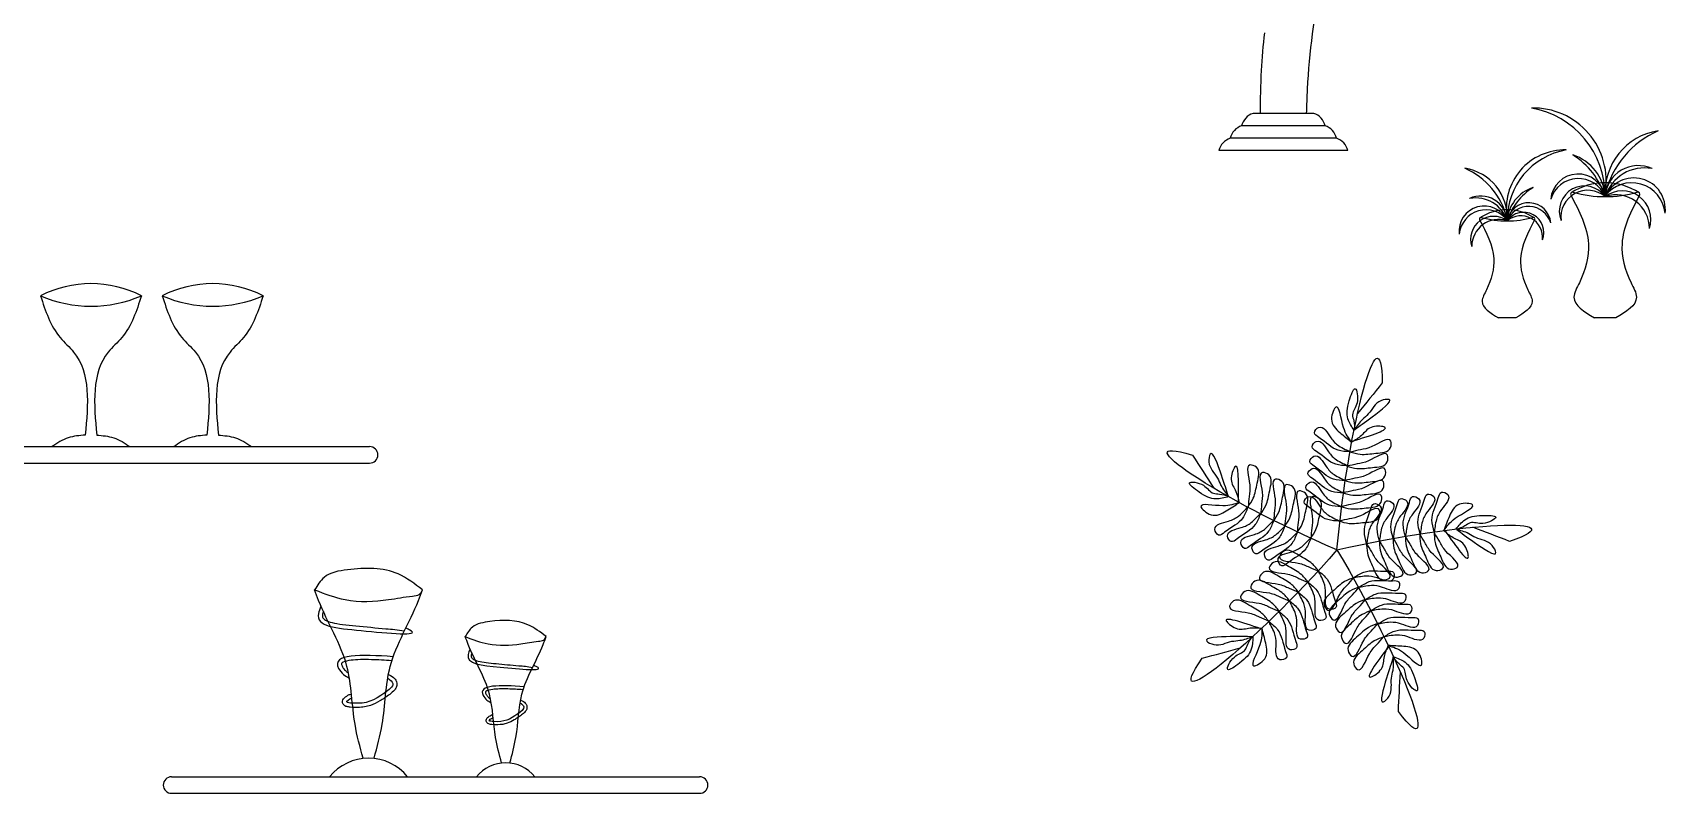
# Model space of a CAD drawing. Header units: metres. Extents: x 3586 to 7307, y 3108 to 6437.
# Drawn here: x 4054.9125 to 4055.1178, y 3261.5628 to 3261.6584 of the extents above; entities that cross this region are included whole.
import ezdxf

# ---------------------------------------------------------------- set-up
doc = ezdxf.new("R2010")
doc.units = ezdxf.units.M
doc.layers.add('FURNITURE', color=40, linetype='Continuous')

msp = doc.modelspace()

# ---------------------------------------------------------------- linework, layer by layer
for p, q in [((4055.099041866315, 3261.622521589236), (4055.09686671681, 3261.622521589236)), ((4055.111642230047, 3261.622521589236), (4055.108923293166, 3261.622521589236)), ((4054.855273354429, 3261.606338167007), (4054.954887878162, 3261.606338167007)), ((4054.855273354429, 3261.604262864429), (4054.954887878162, 3261.604262864429)), ((4054.929984247229, 3261.564832115451), (4054.996393929718, 3261.564832115451)), ((4054.929984247229, 3261.562756812873), (4054.996393929718, 3261.562756812873))]:
    msp.add_line(p, q)
for centre, radius, start, end in [((4055.101228723081, 3261.639721802004), 0.009187788965070451, 349.9401232018911, 91.44622711573777), ((4055.099086092212, 3261.637873679582), 0.01119721783816524, 359.4329120986775, 80.1747115968734), ((4055.118127725108, 3261.638261156063), 0.007860773176774275, 98.58793238152099, 183.6344549383604), ((4055.121651496033, 3261.635295450377), 0.01172089693291859, 113.6274625199173, 166.070962901498), ((4055.105197522383, 3261.63628175945), 0.007350231172056361, 88.55377288426224, 190.0598767981088), ((4055.106911627078, 3261.634803261512), 0.008957774270532196, 99.82528840312662, 180.5670879013225), ((4055.10440791479, 3261.637402669403), 0.005885877994071836, 3.508413614433032, 72.186209297085), ((4055.101076363809, 3261.634814044529), 0.009667122198388573, 17.76027711667805, 57.93434579522149), ((4055.114435177396, 3261.637508227374), 0.00416021547605345, 65.11646291851669, 176.4909773694117), ((4055.088859304021, 3261.632740678149), 0.009376717546334871, 13.92903709850202, 66.37253748008273), ((4055.091678320761, 3261.635113242698), 0.006288618541419421, 356.3655450616396, 81.41206761847913), ((4055.106879192122, 3261.637153159942), 0.003457747091921707, 10.15592831218569, 175.2024578271564), ((4055.106914014928, 3261.636409001043), 0.003630616806552029, 21.89455056756127, 163.4638355952933), ((4055.110282761606, 3261.631666012252), 0.007844001022942783, 56.77352051253158, 123.2264794882561), ((4055.113606450609, 3261.635264963616), 0.004237018012384042, 5.893827780388122, 142.1135636169669), ((4055.115210559777, 3261.636207703325), 0.00516736835938766, 79.1225013182444, 162.4849389686357), ((4055.113896977909, 3261.636165245104), 0.003951571989916251, 353.2391341789253, 156.1528785298185), ((4055.094632358931, 3261.634510899746), 0.00332817238084276, 3.509022630588278, 114.8835370814833), ((4055.094012053026, 3261.633470480507), 0.004133894687510129, 17.51506103136434, 100.8774986817557), ((4055.1053194098, 3261.63235555347), 0.00773369775871086, 122.0656542047785, 162.2397228833219), ((4055.102654169016, 3261.63442645337), 0.004708702395257469, 107.813790702915, 176.491586385567), ((4055.107686301014, 3261.635941664523), 0.003171489754843302, 35.04632808619895, 201.7713634880546), ((4055.108090344665, 3261.635194677093), 0.003376719817922652, 49.51310067691654, 187.304590896278), ((4055.106179124091, 3261.638072056456), 0.0002490363093341492, 74.50669370064634, 208.1863678729583), ((4055.110282761606, 3261.652876011109), 0.01511315475261752, 254.5066937065938, 285.4933062943137), ((4055.112437186892, 3261.63489262058), 0.00358884407089257, 341.3868671893147, 126.8922289784016), ((4055.11160850848, 3261.633769164785), 0.004229866296774909, 359.7017391339515, 107.4721393045203), ((4055.114386399122, 3261.638072056456), 0.0002490363093341492, 331.8136321325257, 105.4933062943137), ((4055.09506291852, 3261.633436513931), 0.003161257591933, 23.84712147018148, 186.7608658210746), ((4055.09529534036, 3261.63271628874), 0.003389614409907234, 37.88643638303312, 174.1061722196119), ((4055.097954291562, 3261.629837127648), 0.006275200818354227, 56.77352051174391, 123.2264794874684), ((4055.10067714715, 3261.634226845801), 0.002766197673537365, 4.797542172843589, 169.8440716878143), ((4055.100649288905, 3261.633631518681), 0.002904493445241624, 16.53616440470672, 158.1054494324387), ((4055.100031460036, 3261.633257649466), 0.002537191803874642, 338.2286365119454, 144.953671913801), ((4055.099708225115, 3261.632660059521), 0.002701375854338122, 352.6954091037219, 130.4868993230835), ((4055.096230751334, 3261.632418414311), 0.002871075256714056, 53.10777102159837, 198.6131328106853), ((4055.096893694063, 3261.631519649675), 0.003383893037419927, 72.52786069547967, 180.2982608660485), ((4055.09467138155, 3261.634961963012), 0.0001992290474673193, 74.50669370568632, 208.1863678674742), ((4055.097954291562, 3261.646805126734), 0.01209052380209402, 254.5066937056863, 285.4933062934062), ((4055.101237201575, 3261.634961963012), 0.0001992290474673193, 331.8136321270417, 105.4933062993537), ((4054.919848634387, 3261.612888404842), 0.01393871291886586, 62.9398051867955, 117.0601948132046), ((4054.919848634387, 3261.639967692649), 0.01597856076935416, 246.6186125732243, 293.3813874267757), ((4054.935152830886, 3261.612888404842), 0.01393871291886586, 62.9398051867955, 117.0601948132046), ((4054.935152830886, 3261.639967692649), 0.01597856076935416, 246.6186125732243, 293.3813874267757), ((4054.954887878162, 3261.605300515718), 0.001037651288892288, 270, 90), ((4054.954761744082, 3261.560895171581), 0.006282801327286143, 38.80136456393899, 141.198635436651), ((4054.972005011409, 3261.561879407548), 0.004712100995464607, 38.80136456393899, 141.198635436651), ((4054.929984247229, 3261.563794464162), 0.001037651288892288, 90, 270), ((4054.996393929718, 3261.563794464162), 0.001037651288892288, 270, 90)]:
    msp.add_arc(centre, radius, start, end)
for points, knots in [([(4055.105959619538, 3261.63795442638), (4055.107035736475, 3261.635946329686), (4055.108817102329, 3261.632377899521), (4055.107677109586, 3261.627947388691), (4055.105666988588, 3261.62449949338), (4055.107635020321, 3261.623304095951), (4055.108923293166, 3261.622521589236)], [0.2293098422324296, 0.2293098422324296, 0.2293098422324296, 0.2293098422324296, 2.846380778814978, 4.866464245859632, 5.642750666752738, 7.113961610838842, 7.113961610838842, 7.113961610838842, 7.113961610838842]), ([(4055.114605903675, 3261.63795442638), (4055.113529786738, 3261.635946329687), (4055.111748420884, 3261.632377899521), (4055.112888413626, 3261.627947388691), (4055.114898534625, 3261.62449949338), (4055.112930502892, 3261.623304095951), (4055.111642230047, 3261.622521589236)], [0.2293098421716721, 0.2293098421716721, 0.2293098421716721, 0.2293098421716721, 2.846380778814978, 4.866464245859632, 5.642750666752738, 7.113961610838842, 7.113961610838842, 7.113961610838842, 7.113961610838842]), ([(4055.094495777907, 3261.634867858951), (4055.095356671457, 3261.633261381597), (4055.09678176414, 3261.630406637464), (4055.095869769947, 3261.6268622288), (4055.094261673147, 3261.624103912552), (4055.095836098534, 3261.623147594608), (4055.09686671681, 3261.622521589236)], [0.2293098421716721, 0.2293098421716721, 0.2293098421716721, 0.2293098421716721, 2.846380778814978, 4.866464245859632, 5.642750666752738, 7.113961610838842, 7.113961610838842, 7.113961610838842, 7.113961610838842]), ([(4055.101412805217, 3261.634867858951), (4055.100551911667, 3261.633261381596), (4055.099126818984, 3261.630406637464), (4055.100038813178, 3261.6268622288), (4055.101646909977, 3261.624103912552), (4055.10007248459, 3261.623147594608), (4055.099041866315, 3261.622521589236)], [0.2293098422324296, 0.2293098422324296, 0.2293098422324296, 0.2293098422324296, 2.846380778814978, 4.866464245859632, 5.642750666752738, 7.113961610838842, 7.113961610838842, 7.113961610838842, 7.113961610838842]), ([(4054.949071921636, 3261.585620804314), (4054.949018192971, 3261.585470874791), (4054.948977959684, 3261.585338679886), (4054.948927276886, 3261.585038633685), (4054.948952339509, 3261.584932383329), (4054.949059914321, 3261.58473559405), (4054.949163800155, 3261.584629100749), (4054.949550587668, 3261.584411930977), (4054.949826443447, 3261.584309255589), (4054.950916723717, 3261.584031111266), (4054.951970291172, 3261.583915958431), (4054.954365305637, 3261.583690362559), (4054.955728994909, 3261.583556151938), (4054.957704809776, 3261.583392336905), (4054.95841057907, 3261.583344303336), (4054.9592743253, 3261.583177525114)], [0.09599061192506439, 0.09599061192506439, 0.09599061192506439, 0.09599061192506439, 0.1965090453871, 0.1965090453871, 0.3930180907742, 0.3930180907742, 0.5895271361613, 0.5895271361613, 0.7860361815484, 0.7860361815484, 1.220071398975312, 1.220071398975312, 1.654106616402224, 1.654106616402224, 1.930167473771544, 1.930167473771544, 1.930167473771544, 1.930167473771544]), ([(4054.957867415851, 3261.579935466902), (4054.953837306753, 3261.580187824377), (4054.949486702277, 3261.580376262822), (4054.951541041193, 3261.577654776717), (4054.95208808869, 3261.577377500676), (4054.952344393485, 3261.577252605234)], [0.06137370230995347, 0.06137370230995347, 0.06137370230995347, 0.06137370230995347, 1.45506351766536, 1.645591095361744, 1.811235496509056, 1.811235496509056, 1.811235496509056, 1.811235496509056]), ([(4054.967737644574, 3261.580423632098), (4054.967697348076, 3261.580311184956), (4054.96766717311, 3261.580212038777), (4054.967629161012, 3261.579987004127), (4054.967647957979, 3261.579907316359), (4054.967728639088, 3261.5797597244), (4054.967806553464, 3261.579679854424), (4054.968096644098, 3261.579516977095), (4054.968303535932, 3261.579439970554), (4054.969121246134, 3261.579231362312), (4054.969911421726, 3261.579144997685), (4054.971707682575, 3261.578975800782), (4054.972730449529, 3261.578875142816), (4054.974212310679, 3261.578752281542), (4054.97474163765, 3261.578716256365), (4054.975389447322, 3261.578591172699)], [0.09599061192506439, 0.09599061192506439, 0.09599061192506439, 0.09599061192506439, 0.1965090453871, 0.1965090453871, 0.3930180907742, 0.3930180907742, 0.5895271361613, 0.5895271361613, 0.7860361815484, 0.7860361815484, 1.220071398975312, 1.220071398975312, 1.654106616402224, 1.654106616402224, 1.930167473771544, 1.930167473771544, 1.930167473771544, 1.930167473771544]), ([(4054.957696443014, 3261.579426298778), (4054.956806834949, 3261.579481573269), (4054.955933103, 3261.579531238056), (4054.954139676619, 3261.579582488135), (4054.953251659299, 3261.579569096013), (4054.952133217913, 3261.579427816888), (4054.951782660804, 3261.579334938875), (4054.951448834728, 3261.57917007075), (4054.951390809554, 3261.57910872207), (4054.951352130062, 3261.579046675109), (4054.951342971292, 3261.579037210056), (4054.951374096311, 3261.578861426578), (4054.951441429418, 3261.57869234908), (4054.951675355037, 3261.578353971196), (4054.951806724768, 3261.578204786937), (4054.952021861642, 3261.578024680505), (4054.952117677931, 3261.577961089312), (4054.952223887448, 3261.577899889106)], [0.0773827575835356, 0.0773827575835356, 0.0773827575835356, 0.0773827575835356, 0.3860303129813729, 0.3860303129813729, 0.7643911643149537, 0.7643911643149537, 1.015491485130706, 1.015491485130706, 1.182803944587911, 1.182803944587911, 1.350116404045117, 1.350116404045117, 1.517428863502322, 1.517428863502322, 1.644736668456907, 1.644736668456907, 1.728182331495474, 1.728182331495474, 1.728182331495474, 1.728182331495474]), ([(4054.957260574196, 3261.577703761636), (4054.957671451087, 3261.577522285557), (4054.957861921952, 3261.577378340901), (4054.958130472913, 3261.577072916921), (4054.958227359872, 3261.57694071341), (4054.958343453921, 3261.576577687265), (4054.958335061969, 3261.576362181479), (4054.958228916559, 3261.576030050426), (4054.958143879055, 3261.575897505637), (4054.957865556763, 3261.57554822401), (4054.9576391378, 3261.575368354426), (4054.957188492219, 3261.575034406103), (4054.956975277518, 3261.574889604036), (4054.956570561609, 3261.574615573521), (4054.956376026309, 3261.574488724535), (4054.95579717005, 3261.574139441245), (4054.95541573346, 3261.573947653722), (4054.954763853812, 3261.573729795297), (4054.954516168017, 3261.573668226932), (4054.953729503076, 3261.573539997679), (4054.95315501012, 3261.573521653491), (4054.95231025824, 3261.573600464053), (4054.952171789198, 3261.573616299969), (4054.951956087852, 3261.573674614893), (4054.951884161381, 3261.573696462622), (4054.951730105715, 3261.573786135618), (4054.951650643603, 3261.573840050524), (4054.951506971841, 3261.574059519014), (4054.951472197875, 3261.574228637503), (4054.951507504705, 3261.574474449115), (4054.951553395931, 3261.574556379278), (4054.951634629918, 3261.574677726162), (4054.951674284482, 3261.574720070738), (4054.951808953913, 3261.574850722548), (4054.951903022594, 3261.574914872907), (4054.952105907397, 3261.575047253109), (4054.95221313263, 3261.575110881288), (4054.95234459976, 3261.575187970843), (4054.952369940006, 3261.575202774658), (4054.952608469781, 3261.575239938534)], [0, 0, 0, 0, 0.1067224061382316, 0.1067224061382316, 0.1685786214796275, 0.1685786214796275, 0.2304348368210233, 0.2304348368210233, 0.2922910521624191, 0.2922910521624191, 0.4156662097122927, 0.4156662097122927, 0.5390413672621663, 0.5390413672621663, 0.6624165248120399, 0.6624165248120399, 0.9091668399117872, 0.9091668399117872, 1.050680208437119, 1.050680208437119, 1.333706945487783, 1.333706945487783, 1.390775411161399, 1.390775411161399, 1.417887480721024, 1.417887480721024, 1.437086986259461, 1.437086986259461, 1.456286491797897, 1.456286491797897, 1.475485997336334, 1.475485997336334, 1.49468550287477, 1.49468550287477, 1.542689733280797, 1.542689733280797, 1.590693963686824, 1.590693963686824, 1.602210677212844, 1.602210677212844, 1.602210677212844, 1.602210677212844]), ([(4054.974334265235, 3261.576159629039), (4054.971311683412, 3261.576348897146), (4054.968048730055, 3261.57649022598), (4054.969589484242, 3261.574449111401), (4054.969999769864, 3261.574241154369), (4054.97019199846, 3261.574147482788)], [0.06137370230995347, 0.06137370230995347, 0.06137370230995347, 0.06137370230995347, 1.45506351766536, 1.645591095361744, 1.811235496509056, 1.811235496509056, 1.811235496509056, 1.811235496509056]), ([(4054.974206035607, 3261.575777752946), (4054.973538829559, 3261.575819208815), (4054.972883530597, 3261.575856457404), (4054.971538460812, 3261.575894894964), (4054.970872447821, 3261.575884850873), (4054.970033616782, 3261.575778891529), (4054.96977069895, 3261.575709233019), (4054.969520329393, 3261.575585581925), (4054.969476810512, 3261.575539570415), (4054.969447800894, 3261.575493035194), (4054.969440931816, 3261.575485936405), (4054.96946427558, 3261.575354098796), (4054.969514775411, 3261.575227290673), (4054.969690219625, 3261.57497350726), (4054.969788746923, 3261.574861619065), (4054.969950099578, 3261.574726539242), (4054.970021961795, 3261.574678845847), (4054.970101618933, 3261.574632945692)], [0.0773827575835356, 0.0773827575835356, 0.0773827575835356, 0.0773827575835356, 0.3860303129813729, 0.3860303129813729, 0.7643911643149537, 0.7643911643149537, 1.015491485130706, 1.015491485130706, 1.182803944587911, 1.182803944587911, 1.350116404045117, 1.350116404045117, 1.517428863502322, 1.517428863502322, 1.644736668456907, 1.644736668456907, 1.728182331495474, 1.728182331495474, 1.728182331495474, 1.728182331495474]), ([(4054.973879133994, 3261.57448585009), (4054.974187291662, 3261.574349743031), (4054.974330144811, 3261.574241784539), (4054.974531558032, 3261.574012716553), (4054.974604223251, 3261.57391356392), (4054.974691293788, 3261.573641294312), (4054.974684999824, 3261.573479664972), (4054.974605390767, 3261.573230566682), (4054.974541612638, 3261.573131158091), (4054.97433287092, 3261.572869196871), (4054.974163056697, 3261.572734294683), (4054.973825072512, 3261.57248383344), (4054.973665161486, 3261.57237523189), (4054.973361624554, 3261.572169709003), (4054.973215723079, 3261.572074572264), (4054.972781580884, 3261.571812609797), (4054.972495503442, 3261.571668769154), (4054.972006593706, 3261.571505375336), (4054.97182082936, 3261.571459199062), (4054.971230830654, 3261.571363027122), (4054.970799960937, 3261.571349268981), (4054.970166397027, 3261.571408376903), (4054.970062545246, 3261.57142025384), (4054.969900769236, 3261.571463990032), (4054.969846824383, 3261.571480375829), (4054.969731282633, 3261.571547630576), (4054.969671686049, 3261.571588066756), (4054.969563932228, 3261.571752668123), (4054.969537851754, 3261.571879506991), (4054.969564331876, 3261.572063865699), (4054.969598750295, 3261.572125313322), (4054.969659675786, 3261.572216323484), (4054.969689416709, 3261.572248081916), (4054.969790418781, 3261.572346070774), (4054.969860970292, 3261.572394183544), (4054.970013133895, 3261.572493468695), (4054.97009355282, 3261.572541189829), (4054.970192153167, 3261.572599006995), (4054.970211158352, 3261.572610109856), (4054.970390055683, 3261.572637982763)], [0, 0, 0, 0, 0.1067224061382316, 0.1067224061382316, 0.1685786214796275, 0.1685786214796275, 0.2304348368210233, 0.2304348368210233, 0.2922910521624191, 0.2922910521624191, 0.4156662097122927, 0.4156662097122927, 0.5390413672621663, 0.5390413672621663, 0.6624165248120399, 0.6624165248120399, 0.9091668399117872, 0.9091668399117872, 1.050680208437119, 1.050680208437119, 1.333706945487783, 1.333706945487783, 1.390775411161399, 1.390775411161399, 1.417887480721024, 1.417887480721024, 1.437086986259461, 1.437086986259461, 1.456286491797897, 1.456286491797897, 1.475485997336334, 1.475485997336334, 1.49468550287477, 1.49468550287477, 1.542689733280797, 1.542689733280797, 1.590693963686824, 1.590693963686824, 1.602210677212844, 1.602210677212844, 1.602210677212844, 1.602210677212844])]:
    msp.add_open_spline(points, degree=3, knots=knots)
for points in [[(4054.913507546756, 3261.625301233911), (4054.91597174263, 3261.620048778548), (4054.917667882773, 3261.61823423742), (4054.919121717182, 3261.607789798246)], [(4054.926189722017, 3261.625301233911), (4054.923725526144, 3261.620048778548), (4054.922029386, 3261.61823423742), (4054.920575551591, 3261.607789798246)], [(4054.928811743255, 3261.625301233911), (4054.931275939129, 3261.620048778548), (4054.932972079273, 3261.61823423742), (4054.934425913681, 3261.607789798246)], [(4054.941493918516, 3261.625301233911), (4054.939029722643, 3261.620048778548), (4054.937333582499, 3261.61823423742), (4054.93587974809, 3261.607789798246)], [(4054.919121717182, 3261.607789798246), (4054.916996036673, 3261.607445975901), (4054.914947448585, 3261.606338167007)], [(4054.920575551591, 3261.607789798246), (4054.922701232099, 3261.607445975901), (4054.924749820188, 3261.606338167007)], [(4054.934425913681, 3261.607789798246), (4054.932300233173, 3261.607445975901), (4054.930251645084, 3261.606338167007)], [(4054.93587974809, 3261.607789798246), (4054.938005428598, 3261.607445975901), (4054.940054016687, 3261.606338167007)], [(4054.947974927871, 3261.588335819191), (4054.951824001506, 3261.58710985623), (4054.957279435647, 3261.58710985623), (4054.960287688177, 3261.587557236409), (4054.96111457931, 3261.587763617371), (4054.961548560293, 3261.588335819191)], [(4054.954068375032, 3261.567177972908), (4054.953052828322, 3261.571435968353), (4054.952037225978, 3261.578702919505), (4054.948482701226, 3261.586983827114), (4054.947974927871, 3261.588335819191)], [(4054.955455113132, 3261.567177972908), (4054.956470659842, 3261.571435968353), (4054.957486262186, 3261.578702919505), (4054.961040786938, 3261.586983827114), (4054.961548560293, 3261.588335819191)], [(4054.948774604858, 3261.586284976241), (4054.948454071033, 3261.585350842693), (4054.953816818595, 3261.583221506558), (4054.959966011225, 3261.583268056959), (4054.959442937635, 3261.583523618039)], [(4054.971484984621, 3261.566591508544), (4054.970723324589, 3261.569785005127), (4054.969961622831, 3261.575235218491), (4054.967295729266, 3261.581445899198), (4054.96691489925, 3261.582459893256)], [(4054.966914899251, 3261.582459893256), (4054.969801704477, 3261.581540421035), (4054.973893280082, 3261.581540421035), (4054.97614946948, 3261.58187595617), (4054.97676963783, 3261.582030741891), (4054.977095123567, 3261.582459893256)], [(4054.972525038196, 3261.566591508544), (4054.973286698229, 3261.569785005127), (4054.974048399987, 3261.575235218491), (4054.976714293551, 3261.581445899198), (4054.977095123567, 3261.582459893256)], [(4054.96751465699, 3261.580921761044), (4054.967274256622, 3261.580221160883), (4054.971296317293, 3261.578624158782), (4054.975908211766, 3261.578659071582), (4054.975515906573, 3261.578850742392)], [(4054.957178684647, 3261.577250174674), (4054.957802675309, 3261.576556802777), (4054.956798311074, 3261.575399685665), (4054.952703466959, 3261.574088302983), (4054.952008095078, 3261.574242593621), (4054.95265675645, 3261.57476946009)], [(4054.973817716832, 3261.574145659868), (4054.974285709829, 3261.573625630946), (4054.973532436653, 3261.572757793112), (4054.970461303566, 3261.571774256101), (4054.969939774655, 3261.571889974079), (4054.970426270685, 3261.57228512393)]]:
    msp.add_spline(points, degree=3)
for points, end_tangent in [([(4054.961548560293, 3261.588335819191), (4054.958486308375, 3261.590328802622), (4054.952107680298, 3261.590859532334), (4054.949170027569, 3261.589906916118), (4054.947974927871, 3261.588335819191)], (0.9054286166716634, -0.4244985513662421)), ([(4054.977095123567, 3261.582459893256), (4054.974798434628, 3261.583954630829), (4054.970014463571, 3261.584352678113), (4054.967811224024, 3261.583638215951), (4054.96691489925, 3261.582459893256)], (0.9054286166716634, -0.424498551366242))]:
    msp.add_spline(points, degree=3, dxfattribs=dict(end_tangent=end_tangent))
at = {"layer": 'FURNITURE', "color": 252}
for p, q in [((4055.073640326322, 3261.648226248301), (4055.065989837979, 3261.648226248301)), ((4055.075066305406, 3261.646669771368), (4055.064563858894, 3261.646669771368)), ((4055.076492284491, 3261.645113294434), (4055.06313787981, 3261.645113294434)), ((4055.077918263575, 3261.643556817501), (4055.061711900726, 3261.643556817501))]:
    msp.add_line(p, q, dxfattribs=at)
for centre, start, end in [((4055.066646633931, 3261.646193069641), 107.9024787498362, 167.1082974876044), ((4055.07298353037, 3261.646193069641), 12.89170251239559, 72.09752125016375), ((4055.065220654847, 3261.644636592707), 107.9024787498362, 167.1082974876044), ((4055.074409509454, 3261.644636592707), 12.89170251239559, 72.09752125016375), ((4055.063794675762, 3261.643080115774), 107.9024787498362, 167.1082974876044), ((4055.075835488538, 3261.643080115774), 12.89170251239559, 72.09752125016375)]:
    msp.add_arc(centre, 0.00213663201990069, start, end, dxfattribs=at)
for points in [[(4055.080016720963, 3261.693478441908), (4055.082196461065, 3261.691357382815), (4055.078340872629, 3261.68956082558), (4055.074613786299, 3261.686737674871), (4055.074870836185, 3261.679936438471), (4055.075898990057, 3261.674931753977), (4055.074613786299, 3261.66517904135), (4055.072814174474, 3261.651288478352), (4055.072685649531, 3261.648226248301)], [(4055.067416674945, 3261.658377804951), (4055.067016256261, 3261.653602350824), (4055.066887742736, 3261.648226248301)]]:
    msp.add_spline(points, degree=3, dxfattribs=at)
at = {"layer": 'FURNITURE', "color": 112}
for points in [[(4055.076552251671, 3261.593367047895), (4055.078001170805, 3261.609504011662), (4055.082080615126, 3261.624005742574), (4055.082254163219, 3261.614347146435)], [(4055.076552251671, 3261.593367047895), (4055.061652827764, 3261.599731647921), (4055.049121479705, 3261.608092711325), (4055.058360979811, 3261.60527309502)], [(4055.076552251671, 3261.593367047895), (4055.09234715685, 3261.596975639953), (4055.107399740155, 3261.597577139148), (4055.098267498669, 3261.594427414755)], [(4055.076552251671, 3261.593367047895), (4055.06589498215, 3261.58116362327), (4055.054070738803, 3261.571829313723), (4055.059607515816, 3261.579745291151)], [(4055.076552251671, 3261.593367047895), (4055.084865120787, 3261.579460316672), (4055.090088684566, 3261.565330332706), (4055.084271100842, 3261.573042292116)]]:
    msp.add_open_spline(points, degree=3, dxfattribs=at)
for points in [[(4055.078708499194, 3261.608389653239), (4055.077929687682, 3261.609816605417), (4055.078097790459, 3261.612086551874), (4055.078825833265, 3261.613614685434), (4055.079075787772, 3261.611854398287), (4055.07850978718, 3261.610352009576), (4055.078660360992, 3261.609572821021), (4055.078754004212, 3261.608452285521)], [(4055.082254163219, 3261.614347146435), (4055.079133313596, 3261.610496100931)], [(4055.078400513065, 3261.606896940712), (4055.076894544566, 3261.608128818843), (4055.075857091348, 3261.609791597035), (4055.076445844448, 3261.611325301888), (4055.077380850142, 3261.608732368275), (4055.078400513065, 3261.606896940712)], [(4055.07877675672, 3261.608483601663), (4055.080988910568, 3261.610081658765), (4055.083053348769, 3261.612265505628), (4055.082080993508, 3261.612110850584), (4055.080488589593, 3261.61044516323), (4055.07974075055, 3261.609744678165), (4055.078731251703, 3261.60842096938)], [(4055.078182197192, 3261.605692005732), (4055.076695208063, 3261.605881630026), (4055.074281656419, 3261.607491702529), (4055.073715947999, 3261.60809403597), (4055.074247727679, 3261.608760175136), (4055.075782835088, 3261.607453532102), (4055.076772063911, 3261.606447734455), (4055.07759082458, 3261.605996410427), (4055.078221954042, 3261.605681408451)], [(4055.078421428506, 3261.607008939394), (4055.082461488696, 3261.608820445913), (4055.080838035353, 3261.608756066866), (4055.079615347222, 3261.607730789581), (4055.078400513065, 3261.606896940712)], [(4055.077884706596, 3261.603932019214), (4055.076397717467, 3261.604121643508), (4055.073984165823, 3261.605731716011), (4055.073418457403, 3261.606334049452), (4055.073950237083, 3261.607000188618), (4055.075485344492, 3261.605693545584), (4055.076474573315, 3261.604687747937), (4055.077293333984, 3261.60423642391), (4055.077924463445, 3261.603921421934)], [(4055.078182197192, 3261.605692005732), (4055.079487073813, 3261.605384123597), (4055.081434620818, 3261.605500050644), (4055.083288438411, 3261.606210325952), (4055.083322659323, 3261.607046575498), (4055.080942876486, 3261.606335726866), (4055.079509890832, 3261.605941642727), (4055.078253218682, 3261.605658693361)], [(4055.058360979811, 3261.60527309502), (4055.061059146162, 3261.601114952144)], [(4055.062862964571, 3261.600153949928), (4055.062026715084, 3261.602751660062), (4055.060587699782, 3261.60538990326), (4055.060434311169, 3261.604417347417), (4055.06152639411, 3261.602388155597), (4055.061961500022, 3261.601460456613), (4055.062908469588, 3261.600091317645)], [(4055.07759525266, 3261.602077201878), (4055.07610826353, 3261.602266826173), (4055.073694711887, 3261.603876898675), (4055.073129003467, 3261.604479232116), (4055.073660783146, 3261.605145371282), (4055.075195890556, 3261.603838728248), (4055.076185119379, 3261.602832930601), (4055.077003880047, 3261.602381606574), (4055.077635009509, 3261.602066604598)], [(4055.077759940621, 3261.603908494685), (4055.079064817242, 3261.60360061255), (4055.081012364247, 3261.603716539596), (4055.08286618184, 3261.604426814906), (4055.082900402752, 3261.605263064451), (4055.080520619915, 3261.604552215819), (4055.079087634261, 3261.604158131681), (4055.077830962111, 3261.603875182313)], [(4055.064155649274, 3261.599360317013), (4055.063681251452, 3261.603762428883), (4055.063240804891, 3261.602198538782), (4055.063838070123, 3261.600718865162), (4055.064255703124, 3261.59930581575)], [(4055.065334201074, 3261.598725839631), (4055.066030243436, 3261.599871710232), (4055.066521815384, 3261.601759760929), (4055.066419164564, 3261.603742333373), (4055.065634418828, 3261.604033294715), (4055.065575082712, 3261.601550322433), (4055.06550706208, 3261.600065693392), (4055.065387829869, 3261.598783090993)], [(4055.066899936421, 3261.597773114545), (4055.067595978783, 3261.598918985146), (4055.068087550731, 3261.600807035843), (4055.067984899911, 3261.602789608286), (4055.067200154175, 3261.603080569629), (4055.067140818058, 3261.600597597346), (4055.067072797427, 3261.599112968306), (4055.066953565215, 3261.597830365907)], [(4055.077371894299, 3261.600526962751), (4055.075884905169, 3261.600716587046), (4055.073471353525, 3261.602326659548), (4055.072905645105, 3261.60292899299), (4055.073437424785, 3261.603595132155), (4055.074972532194, 3261.602288489121), (4055.075961761018, 3261.601282691474), (4055.076780521686, 3261.600831367447), (4055.077411651148, 3261.600516365471)], [(4055.07725455253, 3261.60055787256), (4055.078559429151, 3261.600249990426), (4055.080506976155, 3261.600365917472), (4055.082360793749, 3261.601076192781), (4055.082395014661, 3261.601912442327), (4055.080015231823, 3261.601201593695), (4055.078582246169, 3261.600807509556), (4055.07732557402, 3261.600524560189)], [(4055.077477910892, 3261.602108111687), (4055.078782787512, 3261.601800229552), (4055.080730334517, 3261.601916156599), (4055.08258415211, 3261.602626431908), (4055.082618373022, 3261.603462681454), (4055.080238590185, 3261.602751832822), (4055.078805604531, 3261.602357748683), (4055.077548932381, 3261.602074799316)], [(4055.062931222096, 3261.600060001504), (4055.061333443936, 3261.599760260214), (4055.059226543181, 3261.600621587486), (4055.057998179401, 3261.60178621658), (4055.059749552154, 3261.6014799788), (4055.061003504925, 3261.600477416605), (4055.061791087145, 3261.600379838304), (4055.06288571708, 3261.600122633787)], [(4055.068525050423, 3261.596948539389), (4055.069221092785, 3261.598094409991), (4055.069712664733, 3261.599982460688), (4055.069610013913, 3261.601965033131), (4055.068825268177, 3261.602255994474), (4055.06876593206, 3261.599773022191), (4055.068697911429, 3261.598288393151), (4055.068578679217, 3261.597005790752)], [(4055.069930393916, 3261.596257062729), (4055.070626436278, 3261.59740293333), (4055.071118008227, 3261.599290984027), (4055.071015357407, 3261.60127355647), (4055.07023061167, 3261.601564517813), (4055.070171275554, 3261.599081545531), (4055.070103254923, 3261.597596916491), (4055.069984022712, 3261.596314314091)], [(4055.071491001609, 3261.595464859811), (4055.072187043971, 3261.596610730412), (4055.07267861592, 3261.598498781109), (4055.0725759651, 3261.600481353552), (4055.071791219363, 3261.600772314895), (4055.071731883247, 3261.598289342612), (4055.071663862615, 3261.596804713572), (4055.071544630404, 3261.595522111173)], [(4055.07710071885, 3261.59879793247), (4055.075613729719, 3261.598987556765), (4055.073200178076, 3261.600597629268), (4055.072634469656, 3261.601199962709), (4055.073166249336, 3261.601866101874), (4055.074701356745, 3261.600559458841), (4055.075690585569, 3261.599553661194), (4055.076509346237, 3261.599102337167), (4055.077140475699, 3261.598787335191)], [(4055.076983377081, 3261.59882884228), (4055.078288253702, 3261.598520960145), (4055.080235800706, 3261.598636887192), (4055.0820896183, 3261.599347162501), (4055.082123839212, 3261.600183412047), (4055.079744056375, 3261.599472563415), (4055.07831107072, 3261.599078479276), (4055.077054398571, 3261.598795529909)], [(4055.088777664, 3261.595625499012), (4055.08849850251, 3261.597098306844), (4055.089283943981, 3261.599891270627), (4055.089681983609, 3261.600615422576), (4055.090479848561, 3261.600315518369), (4055.089711531467, 3261.598451769561), (4055.089060649579, 3261.597200148477), (4055.088884425882, 3261.596281994014), (4055.08877987093, 3261.595584413262)], [(4055.064255703124, 3261.59930581575), (4055.06261874754, 3261.598254225873), (4055.06071676083, 3261.59778137595), (4055.05944005555, 3261.598815254285), (4055.062195014608, 3261.598903236992), (4055.064255703124, 3261.59930581575)], [(4055.065334201074, 3261.598725839631), (4055.064694352741, 3261.597370226059), (4055.062417254321, 3261.595572341807), (4055.061669587662, 3261.595220452397), (4055.061200380625, 3261.595932053249), (4055.062917446275, 3261.596988252251), (4055.064179705199, 3261.597618256204), (4055.064861950817, 3261.598257477078), (4055.065356565228, 3261.598760375902)], [(4055.076880553268, 3261.596973917677), (4055.075393564138, 3261.597163541971), (4055.072980012495, 3261.598773614474), (4055.072414304075, 3261.599375947916), (4055.072946083754, 3261.600042087081), (4055.074481191164, 3261.598735444047), (4055.075470419987, 3261.5977296464), (4055.076289180655, 3261.597278322373), (4055.076920310117, 3261.596963320397)], [(4055.073208650058, 3261.594763457851), (4055.073904692421, 3261.595909328452), (4055.074396264369, 3261.59779737915), (4055.074293613549, 3261.599779951593), (4055.073508867813, 3261.600070912935), (4055.073449531696, 3261.597587940653), (4055.073381511065, 3261.596103311613), (4055.073262278854, 3261.594820709213)], [(4055.076763211499, 3261.597004827487), (4055.07806808812, 3261.596696945352), (4055.080015635125, 3261.596812872398), (4055.081869452718, 3261.597523147707), (4055.08190367363, 3261.598359397253), (4055.079523890793, 3261.597648548621), (4055.078090905139, 3261.597254464482), (4055.076834232989, 3261.596971515115)], [(4055.080279491148, 3261.594167278802), (4055.080000329657, 3261.595640086633), (4055.080785771128, 3261.598433050417), (4055.081183810757, 3261.599157202365), (4055.081981675709, 3261.598857298158), (4055.081213358616, 3261.59699354935), (4055.080562476727, 3261.595741928266), (4055.080386253031, 3261.594823773803), (4055.080281698078, 3261.594126193052)], [(4055.081886815515, 3261.59452366024), (4055.081607654024, 3261.595996468071), (4055.082393095495, 3261.598789431854), (4055.082791135123, 3261.599513583803), (4055.083589000076, 3261.599213679596), (4055.082820682982, 3261.597349930788), (4055.082169801093, 3261.596098309704), (4055.081993577397, 3261.595180155241), (4055.081889022444, 3261.59448257449)], [(4055.083615018852, 3261.594800056802), (4055.083335857361, 3261.596272864633), (4055.084121298832, 3261.599065828417), (4055.084519338461, 3261.599789980366), (4055.085317203413, 3261.599490076158), (4055.084548886319, 3261.597626327351), (4055.08389800443, 3261.596374706266), (4055.083721780734, 3261.595456551803), (4055.083617225781, 3261.594758971052)], [(4055.085158405405, 3261.595066680612), (4055.084879243914, 3261.596539488444), (4055.085664685385, 3261.599332452227), (4055.086062725014, 3261.600056604176), (4055.086860589966, 3261.599756699969), (4055.086092272872, 3261.597892951161), (4055.085441390983, 3261.596641330077), (4055.085265167287, 3261.595723175614), (4055.085160612334, 3261.595025594862)], [(4055.087011887704, 3261.595364563639), (4055.086732726214, 3261.59683737147), (4055.087518167684, 3261.599630335253), (4055.087916207313, 3261.600354487202), (4055.088714072265, 3261.600054582995), (4055.087945755171, 3261.598190834187), (4055.087294873283, 3261.596939213103), (4055.087118649587, 3261.59602105864), (4055.087014094634, 3261.595323477888)], [(4055.08999108858, 3261.595790213665), (4055.090697304445, 3261.597603146098), (4055.091958109804, 3261.59910364946), (4055.093598684511, 3261.599017652852), (4055.091421590752, 3261.597327149042), (4055.08999108858, 3261.595790213665)], [(4055.06691611807, 3261.597899043517), (4055.066276269738, 3261.596543429945), (4055.063999171318, 3261.594745545693), (4055.063251504658, 3261.594393656284), (4055.062782297622, 3261.595105257136), (4055.064499363271, 3261.596161456138), (4055.065761622196, 3261.59679146009), (4055.066443867813, 3261.597430680964), (4055.066938482225, 3261.597933579788)], [(4055.068590707999, 3261.597050586387), (4055.067950859666, 3261.595694972815), (4055.065673761246, 3261.593897088562), (4055.064926094586, 3261.593545199153), (4055.06445688755, 3261.594256800005), (4055.0661739532, 3261.595312999007), (4055.067436212124, 3261.59594300296), (4055.068118457742, 3261.596582223834), (4055.068613072153, 3261.597085122658)], [(4055.069996051493, 3261.596359109726), (4055.06935620316, 3261.595003496154), (4055.06707910474, 3261.593205611902), (4055.06633143808, 3261.592853722492), (4055.065862231045, 3261.593565323345), (4055.067579296694, 3261.594621522347), (4055.068841555618, 3261.595251526299), (4055.069523801236, 3261.595890747173), (4055.070018415647, 3261.596393645997)], [(4055.091505915503, 3261.595958574988), (4055.092622361678, 3261.597140221225), (4055.094833155663, 3261.597681798016), (4055.096511474642, 3261.597461607401), (4055.094914582271, 3261.596679927894), (4055.093310821896, 3261.596753962801), (4055.09261629941, 3261.596369976092), (4055.091579544167, 3261.595934651585)], [(4055.071556659186, 3261.595566906808), (4055.070916810853, 3261.594211293236), (4055.068639712433, 3261.592413408983), (4055.067892045773, 3261.592061519574), (4055.067422838737, 3261.592773120426), (4055.069139904387, 3261.593829319428), (4055.070402163311, 3261.594459323381), (4055.071084408929, 3261.595098544255), (4055.07157902334, 3261.595601443079)], [(4055.073274307635, 3261.594865504848), (4055.072634459303, 3261.593509891276), (4055.070357360882, 3261.591712007024), (4055.069609694222, 3261.591360117614), (4055.069140487187, 3261.592071718467), (4055.070857552836, 3261.593127917469), (4055.07211981176, 3261.593757921421), (4055.072802057378, 3261.594397142296), (4055.07329667179, 3261.594900041119)], [(4055.08187995189, 3261.59464481055), (4055.08199036763, 3261.593308658325), (4055.082702445925, 3261.591492254483), (4055.083950819027, 3261.589948656322), (4055.08475671445, 3261.590174525621), (4055.083345263887, 3261.592218169289), (4055.082527650679, 3261.593459240936), (4055.081870216789, 3261.59456697101)], [(4055.083608155227, 3261.594921207112), (4055.083718570967, 3261.593585054887), (4055.084430649263, 3261.591768651045), (4055.085679022364, 3261.590225052884), (4055.086484917787, 3261.590450922184), (4055.085073467224, 3261.592494565851), (4055.084255854016, 3261.593735637499), (4055.083598420127, 3261.594843367573)], [(4055.08515154178, 3261.595187830922), (4055.085261957521, 3261.593851678697), (4055.085974035816, 3261.592035274855), (4055.087222408918, 3261.590491676694), (4055.08802830434, 3261.590717545994), (4055.086616853777, 3261.592761189661), (4055.085799240569, 3261.594002261309), (4055.08514180668, 3261.595109991383)], [(4055.086950959741, 3261.595475953653), (4055.087061375481, 3261.594139801427), (4055.087773453777, 3261.592323397585), (4055.089021826878, 3261.590779799425), (4055.089827722301, 3261.591005668724), (4055.088416271738, 3261.593049312391), (4055.08759865853, 3261.594290384039), (4055.086941224641, 3261.595398114113)], [(4055.088777664, 3261.595625499012), (4055.088888079741, 3261.594289346787), (4055.089600158036, 3261.592472942945), (4055.090848531138, 3261.590929344784), (4055.091654426561, 3261.591155214084), (4055.090242975998, 3261.593198857751), (4055.08942536279, 3261.594439929399), (4055.0887679289, 3261.595547659473)], [(4055.090104068883, 3261.595804931395), (4055.093075361219, 3261.592522392124), (4055.092512458434, 3261.594046493786), (4055.09115953038, 3261.594892511196), (4055.08999108858, 3261.595790213665)], [(4055.091616358499, 3261.595922689884), (4055.093819794253, 3261.594312633354), (4055.096534702531, 3261.593024081744), (4055.096087142543, 3261.593901055514), (4055.09401089986, 3261.594900795934), (4055.093113604001, 3261.59539557134), (4055.091542729835, 3261.595946613287)], [(4055.098267498669, 3261.594427414755), (4055.093640541177, 3261.596205480618)], [(4055.074296758844, 3261.590606172599), (4055.073422060061, 3261.591622241712), (4055.071778321229, 3261.592673194169), (4055.069861061939, 3261.593188216014), (4055.06934184149, 3261.592531790468), (4055.071684952591, 3261.591708077836), (4055.073075899182, 3261.591184610767), (4055.074258881772, 3261.590674868257)], [(4055.080272627523, 3261.594288429112), (4055.080383043264, 3261.592952276887), (4055.081095121559, 3261.591135873045), (4055.082343494661, 3261.589592274884), (4055.083149390084, 3261.589818144184), (4055.081737939521, 3261.591861787851), (4055.080920326313, 3261.593102859499), (4055.080262892423, 3261.594210589572)], [(4055.071757417651, 3261.587962350625), (4055.070882718868, 3261.588978419739), (4055.069238980035, 3261.590029372195), (4055.067321720746, 3261.590544394041), (4055.066802500296, 3261.589887968495), (4055.069145611397, 3261.589064255863), (4055.070536557989, 3261.588540788794), (4055.071719540579, 3261.588031046284)], [(4055.072993101697, 3261.589201772576), (4055.072118402914, 3261.59021784169), (4055.070474664081, 3261.591268794146), (4055.068557404792, 3261.591783815992), (4055.068038184343, 3261.591127390446), (4055.070381295443, 3261.590303677814), (4055.071772242035, 3261.589780210745), (4055.072955224626, 3261.589270468235)], [(4055.07421999569, 3261.590700150921), (4055.075311536802, 3261.589672711363), (4055.076317764227, 3261.586951485285), (4055.076421389238, 3261.586131672228), (4055.075599623663, 3261.585905326576), (4055.075125721185, 3261.587864736492), (4055.07491661128, 3261.589259897994), (4055.074519501592, 3261.590106282248), (4055.074194060648, 3261.59073209279)], [(4055.078634952012, 3261.589850714271), (4055.079949409853, 3261.590571335275), (4055.082848391021, 3261.590687409319), (4055.08366010146, 3261.590532626396), (4055.08362142944, 3261.589681136237), (4055.081611475952, 3261.589835919161), (4055.080219979999, 3261.590068172437), (4055.079292307097, 3261.589952045799), (4055.07859655912, 3261.589835919161)], [(4055.069379103826, 3261.585548700052), (4055.068504405042, 3261.586564769165), (4055.06686066621, 3261.587615721622), (4055.064943406921, 3261.588130743468), (4055.064424186471, 3261.587474317922), (4055.066767297571, 3261.586650605289), (4055.068158244163, 3261.586127138221), (4055.069341226754, 3261.585617395711)], [(4055.070665509244, 3261.586839467577), (4055.069790810461, 3261.58785553669), (4055.068147071629, 3261.588906489147), (4055.066229812339, 3261.589421510993), (4055.06571059189, 3261.588765085447), (4055.068053702991, 3261.587941372815), (4055.069444649582, 3261.587417905746), (4055.070627632173, 3261.586908163236)], [(4055.072916338543, 3261.589295750899), (4055.074007879655, 3261.588268311341), (4055.075014107079, 3261.585547085262), (4055.075117732091, 3261.584727272206), (4055.074295966516, 3261.584500926554), (4055.073822064039, 3261.586460336469), (4055.073612954133, 3261.587855497972), (4055.073215844445, 3261.588701882226), (4055.072890403501, 3261.589327692768)], [(4055.078748051827, 3261.58989467947), (4055.077511415887, 3261.589376774116), (4055.076003957472, 3261.588138247758), (4055.074921676886, 3261.58647397632), (4055.075385526737, 3261.585777321679), (4055.076892985152, 3261.587751211558), (4055.077820658054, 3261.588912320158), (4055.078671013714, 3261.58987988436)], [(4055.079413826078, 3261.588694954261), (4055.078177190138, 3261.588177048906), (4055.076669731722, 3261.586938522548), (4055.075587451136, 3261.58527425111), (4055.076051300987, 3261.584577596469), (4055.077558759403, 3261.586551486348), (4055.078486432305, 3261.587712594948), (4055.079336787966, 3261.58868015915)], [(4055.079300726263, 3261.588650989061), (4055.080615184103, 3261.589371610065), (4055.083514165272, 3261.589487684109), (4055.084325875711, 3261.589332901186), (4055.084287203691, 3261.588481411027), (4055.082277250203, 3261.588636193951), (4055.08088575425, 3261.588868447227), (4055.079958081348, 3261.588752320589), (4055.079262333371, 3261.588636193951)], [(4055.067989169593, 3261.58435400549), (4055.06711447081, 3261.585370074604), (4055.065470731977, 3261.58642102706), (4055.063553472688, 3261.586936048906), (4055.063034252239, 3261.58627962336), (4055.065377363339, 3261.585455910728), (4055.066768309931, 3261.584932443659), (4055.067951292521, 3261.584422701149)], [(4055.070588746089, 3261.586933445899), (4055.071680287203, 3261.585906006342), (4055.072686514626, 3261.583184780263), (4055.072790139638, 3261.582364967207), (4055.071968374063, 3261.582138621554), (4055.071494471586, 3261.58409803147), (4055.07128536168, 3261.585493192973), (4055.070888251993, 3261.586339577227), (4055.070562811048, 3261.586965387769)], [(4055.071680654496, 3261.588056328947), (4055.072772195609, 3261.58702888939), (4055.073778423033, 3261.584307663311), (4055.073882048045, 3261.583487850255), (4055.07306028247, 3261.583261504602), (4055.072586379992, 3261.585220914518), (4055.072377270087, 3261.586616076021), (4055.071980160399, 3261.587462460275), (4055.071654719455, 3261.588088270817)], [(4055.080210739031, 3261.58713674645), (4055.078974103091, 3261.586618841096), (4055.077466644675, 3261.585380314737), (4055.076384364089, 3261.5837160433), (4055.07684821394, 3261.583019388659), (4055.078355672356, 3261.584993278538), (4055.079283345258, 3261.586154387137), (4055.080133700918, 3261.58712195134)], [(4055.080097639216, 3261.58709278125), (4055.081412097056, 3261.587813402255), (4055.084311078225, 3261.587929476299), (4055.085122788664, 3261.587774693375), (4055.085084116643, 3261.586923203217), (4055.083074163156, 3261.587077986141), (4055.081682667203, 3261.587310239417), (4055.080754994301, 3261.587194112778), (4055.080059246324, 3261.587077986141)], [(4055.080828146202, 3261.585707324701), (4055.082142604042, 3261.586427945705), (4055.085041585211, 3261.586544019749), (4055.08585329565, 3261.586389236825), (4055.085814623629, 3261.585537746667), (4055.083804670142, 3261.585692529591), (4055.082413174189, 3261.585924782867), (4055.081485501287, 3261.585808656229), (4055.08078975331, 3261.585692529591)], [(4055.06702155321, 3261.583429200415), (4055.062688299041, 3261.584338348654), (4055.06403954144, 3261.583436190464), (4055.065631359785, 3261.58354697916), (4055.067104305331, 3261.583507515465)], [(4055.067989169593, 3261.58435400549), (4055.069080710706, 3261.583326565933), (4055.07008693813, 3261.580605339854), (4055.070190563142, 3261.579785526798), (4055.069368797566, 3261.579559181146), (4055.068894895089, 3261.581518591061), (4055.068685785183, 3261.582913752564), (4055.068288675496, 3261.583760136818), (4055.067963234551, 3261.58438594736)], [(4055.06926433866, 3261.585603003908), (4055.070355879773, 3261.58457556435), (4055.071362107197, 3261.581854338272), (4055.071465732209, 3261.581034525215), (4055.070643966634, 3261.580808179563), (4055.070170064156, 3261.582767589479), (4055.069960954251, 3261.584162750982), (4055.069563844563, 3261.585009135235), (4055.069238403619, 3261.585634945778)], [(4055.080941246017, 3261.5857512899), (4055.079704610077, 3261.585233384546), (4055.078197151661, 3261.583994858188), (4055.077114871076, 3261.58233058675), (4055.077578720926, 3261.581633932109), (4055.079086179342, 3261.583607821988), (4055.080013852244, 3261.584768930587), (4055.080864207904, 3261.585736494791)], [(4055.081771317747, 3261.584128976543), (4055.080534681807, 3261.583611071189), (4055.079027223391, 3261.58237254483), (4055.077944942805, 3261.580708273393), (4055.078408792656, 3261.580011618752), (4055.079916251072, 3261.581985508631), (4055.080843923974, 3261.58314661723), (4055.081694279634, 3261.584114181433)], [(4055.081684207324, 3261.584036609199), (4055.082998665164, 3261.584757230204), (4055.085897646333, 3261.584873304248), (4055.086709356772, 3261.584718521324), (4055.086670684751, 3261.583867031165), (4055.084660731264, 3261.584021814089), (4055.083269235311, 3261.584254067366), (4055.082341562409, 3261.584137940727), (4055.081645814432, 3261.584021814089)], [(4055.065867301913, 3261.582445030263), (4055.063138317459, 3261.582452446317), (4055.06018451889, 3261.58189912342), (4055.061062074775, 3261.581452705897), (4055.063329423066, 3261.581864283737), (4055.064346172351, 3261.581991419298), (4055.065940930577, 3261.582468953666)], [(4055.065977744909, 3261.582480915367), (4055.065769075211, 3261.580868712884), (4055.064298836157, 3261.579131095957), (4055.062811622785, 3261.578322742761), (4055.063644076165, 3261.579893764552), (4055.06498506219, 3261.58077653575), (4055.06532124096, 3261.581495417599), (4055.065904116245, 3261.582456991965)], [(4055.067104305331, 3261.583507515465), (4055.067598579642, 3261.581625719047), (4055.067460540426, 3261.57967070353), (4055.06608274007, 3261.57877597063), (4055.06685039271, 3261.581423280546), (4055.067104305331, 3261.583507515465)], [(4055.082478026496, 3261.582437889611), (4055.081241390556, 3261.581919984257), (4055.07973393214, 3261.580681457899), (4055.078651651554, 3261.579017186461), (4055.079115501405, 3261.57832053182), (4055.080622959821, 3261.580294421699), (4055.081550632723, 3261.581455530299), (4055.082400988383, 3261.582423094502)], [(4055.082478026496, 3261.582437889611), (4055.083792484336, 3261.583158510616), (4055.086691465504, 3261.58327458466), (4055.087503175944, 3261.583119801736), (4055.087464503923, 3261.582268311578), (4055.085454550435, 3261.582423094502), (4055.084063054482, 3261.582655347778), (4055.08313538158, 3261.58253922114), (4055.082439633604, 3261.582423094502)], [(4055.059607515816, 3261.579745291151), (4055.06439592395, 3261.581026463027)], [(4055.083058558483, 3261.58123185126), (4055.080854857946, 3261.577391623903), (4055.082130418236, 3261.578397949579), (4055.082516950846, 3261.579946094379), (4055.083009648256, 3261.581334753885)], [(4055.083009648256, 3261.581334753885), (4055.084952082163, 3261.581223329616), (4055.086768755947, 3261.580487913502), (4055.087193933777, 3261.578901059823), (4055.084913410143, 3261.580449204623), (4055.083009648256, 3261.581334753885)], [(4055.083637876652, 3261.579946094379), (4055.085106689847, 3261.579249439737), (4055.086304932895, 3261.577314206144), (4055.086614148263, 3261.5756499873), (4055.085377259993, 3261.576927169944), (4055.084952082163, 3261.578475314744), (4055.08437226985, 3261.579017186461), (4055.083637876652, 3261.57986867662)], [(4055.083637876652, 3261.57982996774), (4055.082787520992, 3261.577236840979), (4055.082400988383, 3261.574256625424), (4055.083096736359, 3261.574953280066), (4055.083405951727, 3261.577236840979), (4055.083599231431, 3261.578243114061), (4055.083637876652, 3261.579907385499)], [(4055.084271100842, 3261.573042292116), (4055.08453233347, 3261.577992242757)]]:
    msp.add_spline(points, degree=3, dxfattribs=at)

doc.saveas('drawing.dxf')
